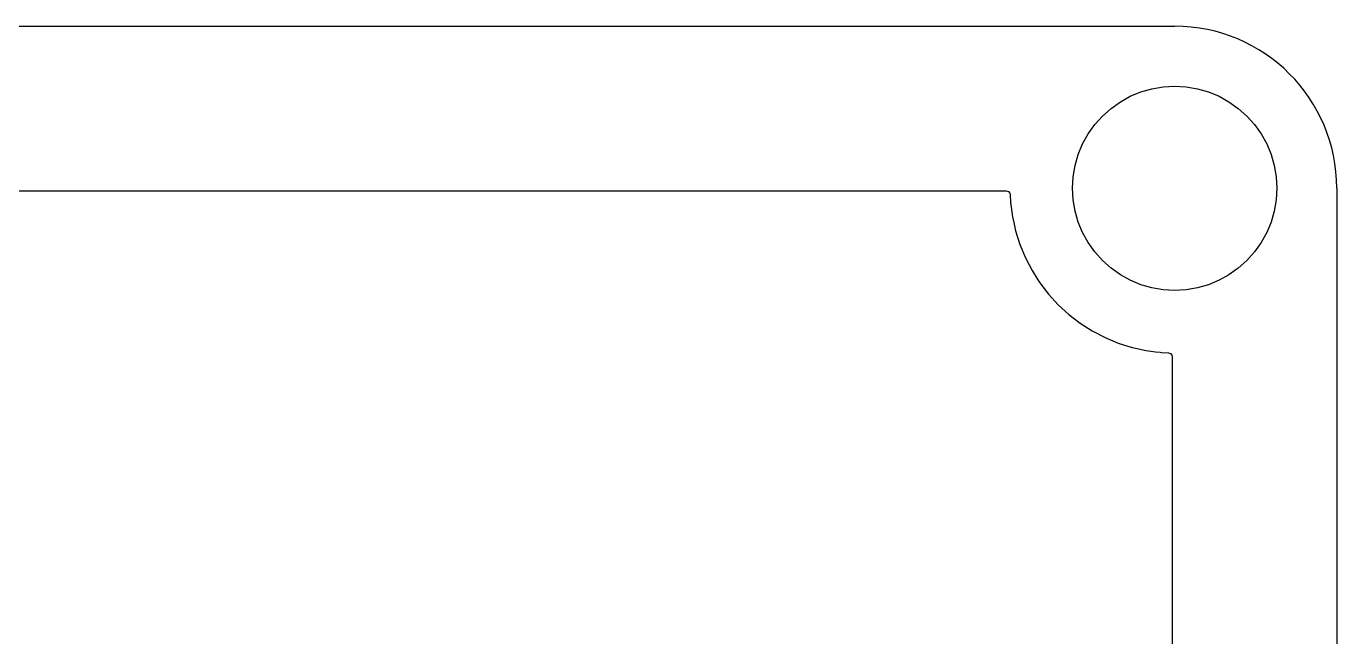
# Model space of a CAD drawing. Extents: x 7 to 11, y -4.75 to -1.25.
# Drawn here: x 9.383 to 11, y -2.003 to -1.25 of the extents above; entities that cross this region are included whole.
import ezdxf

# ---------------------------------------------------------------- set-up
doc = ezdxf.new("R2010")
doc.units = 0
doc.header["$MEASUREMENT"] = 0
doc.layers.add('BLACK', color=7, linetype='CONTINUOUS')

msp = doc.modelspace()

# ---------------------------------------------------------------- linework, layer by layer
at = {"layer": 'BLACK', "linetype": 'CONTINUOUS'}
for p, q in [((7.2, -1.25), (10.8, -1.25)), ((10.772, -1.32717), (10.7859, -1.32481)), ((10.7859, -1.32481), (10.8, -1.32402)), ((10.8, -1.32402), (10.8141, -1.32481)), ((10.8141, -1.32481), (10.828, -1.32717)), ((10.733, -1.34333), (10.7453, -1.33649)), ((10.7453, -1.33649), (10.7584, -1.33109)), ((10.7584, -1.33109), (10.772, -1.32717)), ((10.828, -1.32717), (10.8416, -1.33109)), ((10.8416, -1.33109), (10.8547, -1.33649)), ((10.8547, -1.33649), (10.867, -1.34333)), ((10.7109, -1.36092), (10.7215, -1.3515)), ((10.7215, -1.3515), (10.733, -1.34333)), ((10.867, -1.34333), (10.8785, -1.3515)), ((10.8785, -1.3515), (10.8891, -1.36092)), ((10.6933, -1.38297), (10.7015, -1.37145)), ((10.7015, -1.37145), (10.7109, -1.36092)), ((10.8891, -1.36092), (10.8985, -1.37145)), ((10.8985, -1.37145), (10.9067, -1.38297)), ((10.6865, -1.39534), (10.6933, -1.38297)), ((10.9067, -1.38297), (10.9135, -1.39534)), ((10.6811, -1.40839), (10.6865, -1.39534)), ((10.9135, -1.39534), (10.9189, -1.40839)), ((10.6748, -1.43589), (10.6772, -1.42197)), ((10.6772, -1.42197), (10.6811, -1.40839)), ((10.9189, -1.40839), (10.9228, -1.42197)), ((10.9228, -1.42197), (10.9252, -1.43589)), ((10.674, -1.45), (10.6748, -1.43589)), ((10.9252, -1.43589), (10.926, -1.45)), ((8.12533, -1.45297), (10.5922, -1.45297)), ((10.5922, -1.45297), (10.5949, -1.45376)), ((10.5949, -1.45376), (10.5967, -1.45587)), ((10.6748, -1.46411), (10.674, -1.45)), ((10.926, -1.45), (10.9252, -1.46411)), ((11, -1.45), (11, -4.55)), ((10.5967, -1.45587), (10.5972, -1.45772)), ((10.5972, -1.45772), (10.5976, -1.46771)), ((10.5976, -1.46771), (10.5976, -1.46771)), ((10.5976, -1.46771), (10.5999, -1.48528)), ((10.6772, -1.47803), (10.6748, -1.46411)), ((10.9252, -1.46411), (10.9228, -1.47803)), ((10.5999, -1.48528), (10.6014, -1.49205)), ((10.6811, -1.49161), (10.6772, -1.47803)), ((10.9228, -1.47803), (10.9189, -1.49161)), ((10.6014, -1.49205), (10.6038, -1.50258)), ((10.6038, -1.50258), (10.6091, -1.51949)), ((10.6865, -1.50466), (10.6811, -1.49161)), ((10.9189, -1.49161), (10.9135, -1.50466)), ((10.6091, -1.51949), (10.6159, -1.53586)), ((10.6933, -1.51703), (10.6865, -1.50466)), ((10.7015, -1.52855), (10.6933, -1.51703)), ((10.9067, -1.51703), (10.8985, -1.52855)), ((10.9135, -1.50466), (10.9067, -1.51703)), ((10.6159, -1.53586), (10.6241, -1.55158)), ((10.7109, -1.53908), (10.7015, -1.52855)), ((10.8985, -1.52855), (10.8891, -1.53908)), ((10.6241, -1.55158), (10.6314, -1.56307)), ((10.7215, -1.5485), (10.7109, -1.53908)), ((10.733, -1.55667), (10.7215, -1.5485)), ((10.8785, -1.5485), (10.867, -1.55667)), ((10.8891, -1.53908), (10.8785, -1.5485)), ((10.6314, -1.56307), (10.6336, -1.56653)), ((10.6336, -1.56653), (10.6444, -1.58059)), ((10.7453, -1.56351), (10.733, -1.55667)), ((10.7584, -1.56891), (10.7453, -1.56351)), ((10.8547, -1.56351), (10.8416, -1.56891)), ((10.867, -1.55667), (10.8547, -1.56351)), ((10.6444, -1.58059), (10.6563, -1.59366)), ((10.772, -1.57283), (10.7584, -1.56891)), ((10.7859, -1.57519), (10.772, -1.57283)), ((10.8, -1.57598), (10.7859, -1.57519)), ((10.8141, -1.57519), (10.8, -1.57598)), ((10.828, -1.57283), (10.8141, -1.57519)), ((10.8416, -1.56891), (10.828, -1.57283)), ((10.6563, -1.59366), (10.6694, -1.60563)), ((10.6694, -1.60563), (10.6835, -1.61642)), ((10.6835, -1.61642), (10.6835, -1.61642)), ((10.6835, -1.61642), (10.6984, -1.62595)), ((10.6984, -1.62595), (10.7141, -1.63413)), ((10.7141, -1.63413), (10.7305, -1.64091)), ((10.7305, -1.64091), (10.7474, -1.64624)), ((10.7474, -1.64624), (10.748, -1.64638)), ((10.748, -1.64638), (10.7647, -1.65008)), ((10.7647, -1.65008), (10.7764, -1.65162)), ((10.7764, -1.65162), (10.7823, -1.65239)), ((10.7823, -1.65239), (10.7823, -1.65239)), ((10.7823, -1.65239), (10.7837, -1.65245)), ((10.7837, -1.65245), (10.7923, -1.65283)), ((10.7923, -1.65283), (10.7949, -1.65373)), ((10.7949, -1.65373), (10.7967, -1.65592)), ((10.7967, -1.65592), (10.797, -1.65778)), ((10.797, -1.65778), (10.797, -4.34222))]:
    msp.add_line(p, q, dxfattribs=at)
at = {"layer": 'BLACK'}
msp.add_arc((10.8, -1.45), 0.2, 0, 90, dxfattribs=at)

doc.saveas('drawing.dxf')
